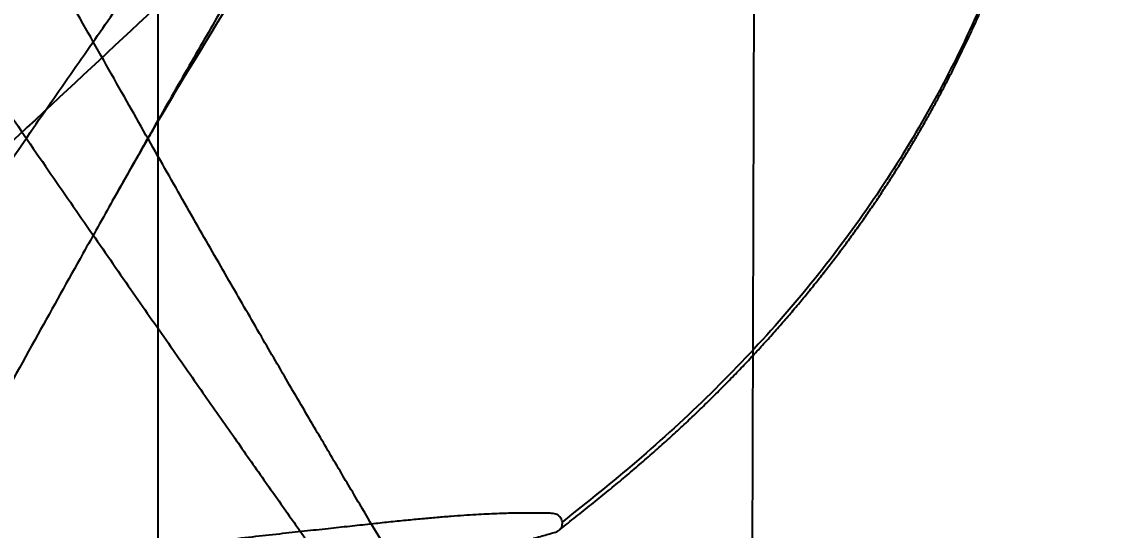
# Model space of a CAD drawing. Header units: millimetres. Extents: x 8981 to 59433, y 5244 to 14154.
# Drawn here: x 10670.7 to 10721.7, y 7779.4 to 7803.4 of the extents above; entities that cross this region are included whole.
import ezdxf

# ---------------------------------------------------------------- set-up
doc = ezdxf.new("R2010")
doc.units = ezdxf.units.MM
doc.linetypes.add('DASHED', pattern=[19.049999999999997, 12.7, -6.35])
for name, color, linetype in [('2虚线层', 6, 'DASHED'), ('4标注层', 3, 'Continuous'), ('6细线层', 4, 'Continuous')]:
    doc.layers.add(name, color=color, linetype=linetype)
doc.styles.get("Standard").update_dxf_attribs({"font": 'gbenor.shx', "bigfont": 'gbcbig.shx'})
doc.dimstyles.new('1-20英寸竖', dxfattribs={"dimscale": 20, "dimtxt": 3.5, "dimasz": 2.5, "dimexe": 1.5, "dimexo": 1, "dimgap": 0.5, "dimtad": 1, "dimdec": 0, "dimrnd": 1e-09, "dimzin": 12, "dimdsep": 46, "dimtxsty": 'Standard', "dimsah": 1, "dimcen": 0.09, "dimclrt": 1, "dimadec": 0, "dimazin": 3, "dimtfac": 1, "dimtdec": 0, "dimtofl": 0, "dimtmove": 0, "dimatfit": 3, "dimfxl": 0, "dimfrac": 2, "dimtolj": 1, "dimtzin": 12, "dimarcsym": 0})

# ---------------------------------------------------------------- blocks, each defined once
blk = doc.blocks.new('G$CE91B29D6')
at = {"layer": '6细线层'}
for p, q in [((67.24030902322465, -261.6804127470823), (67.31362654727036, 259.3674384866608)), ((39.04768710296685, 114.3517514485866), (39.39882642023349, -0.03971400915179402))]:
    blk.add_line(p, q, dxfattribs=at)
for points in [[(48.99112527623856, 16.82784296257887), (49.13628899298692, 17.06306378764566), (49.53325655210847, 17.69912309909705), (49.96661668449724, 18.3839556646999), (50.43829590261066, 19.12168761831708), (50.94987748090261, 19.91720804385841), (51.50258797586048, 20.77666844404303), (52.09714019384319, 21.70794239116367), (52.73411871019835, 22.71939922112506), (53.416316234433, 23.81807030364871), (54.14739881541664, 25.01118107570801), (54.93160955321127, 26.30635501851793), (55.77395181909287, 27.71157145441975), (56.68045591369355, 29.23512922390364), (57.65850034162486, 30.8857738916995), (58.71509268034333, 32.67398530046921), (59.85618872560644, 34.61237383342814), (61.08792792439544, 36.7150247474201), (62.41659279812211, 38.99765426258091), (63.84918269228274, 41.47728502447717), (65.3945561544233, 44.17174628609791), (67.06282744735563, 47.10032892576419), (68.8660593888917, 50.28349481872283), (70.82057244509542, 53.74194429349154), (72.94616787687028, 57.49813158460893), (75.24682790033603, 61.58990217500832), (77.70219568621451, 66.0707399873063), (80.32622370023364, 70.97202929435298), (83.18947618261063, 76.30137969926), (86.32751465022648, 82.09159642166924), (89.76272938951934, 88.38635824155062), (93.54438078302974, 95.21832123119384), (97.6580695639559, 102.4777158201905), (101.6299548763045, 109.3246151389321), (105.12445005674, 115.2273730925517), (108.2165391956651, 120.3614782334771), (110.9730803816774, 124.8704221268417), (113.4454467845344, 128.8557265294949), (115.6744725694143, 132.3975438267225), (117.6922858515018, 135.5593334560981), (119.5254277791091, 138.3925326790195), (121.1959152286136, 140.9394485010998), (122.7221026289471, 143.2354318058351), (124.1195403029405, 145.3102996528614), (125.401451702156, 147.1894644353306), (126.5794674986237, 148.8946443110472), (127.6642431560167, 150.444398669526), (128.6649116761246, 151.8549276796402), (129.5892872204267, 153.1404659615364), (130.4441391573482, 154.3135576490313), (131.2353981108599, 155.385288477526), (131.9683101418623, 156.3654818533687), (132.6477078757443, 157.262808952597), (133.2785956607395, 158.0847486112034), (133.8654198189461, 158.838002274395), (134.4119388255485, 159.5286635051016), (134.9213922945046, 160.1622625089949), (135.3966305189961, 160.7438066024333), (135.8401584233352, 161.2778409346938), (136.254176212401, 161.7684629391879), (136.6406319615626, 162.2193583381595), (137.0014421231308, 162.6338909531478), (137.3397327353441, 163.0142989906017), (137.6587652367734, 163.3620962585555), (137.9607281777271, 163.6790325090988), (138.2474088742592, 163.9671293698484), (138.523695602008, 164.2262767292559), (138.7947888233894, 164.4549050511559), (139.0536387245365, 164.6577522247098)], [(140.3581169442468, 163.6448459401727), (140.2869335617133, 163.3654716735473), (140.1981262750187, 163.0632974557811), (140.0937200439357, 162.7362800131086), (139.9727096305423, 162.3823665697128), (139.8344363178321, 161.9994251705939), (139.6788654401162, 161.5850809693802), (139.506134964452, 161.1365618690616), (139.3147754556694, 160.6508864311036), (139.102781155073, 160.1248042278457), (138.8679872219645, 159.5547686687205), (138.6080754193672, 158.9368938257685), (138.32059253838, 158.2669124106178), (138.0029017123588, 157.5401158432942), (137.6520285736033, 156.7513302151347), (137.2647964581111, 155.8948428984731), (136.8378872106978, 154.9642873082776), (136.3676696726316, 153.9525397201069), (135.8495877123632, 152.8517644982785), (135.27847765565, 151.653278837679), (134.6486242580422, 150.3474100033054), (133.953606036418, 148.9233845430426), (133.1863088960954, 147.3691677571042), (132.3389161889636, 145.6712729402352), (131.4028457439699, 143.8145167744951), (130.3680847062924, 141.7818751963787), (129.2227901657307, 139.5543024599319), (127.9535085614034, 137.1103469727095), (126.5448129055285, 134.4258077825652), (124.9787903362148, 131.4733976793941), (123.2348210494229, 128.222251302097), (121.2889554108688, 124.637434193166), (119.1132966912546, 120.6793869517278), (116.6751840998613, 116.3032147873892), (113.9356169178345, 111.4580781836994), (110.8436136543014, 106.0872767386027), (107.3368091414877, 100.1296080416068), (103.335925609731, 93.51173369924072), (98.79349905338222, 86.23810582177248), (94.24826530266637, 79.17722161835991), (90.16900428842837, 72.97627013130113), (86.46457067124629, 67.46761608833913), (83.09727557089263, 62.54502461361699), (80.07758917652154, 58.08769383642357), (77.3593020429098, 54.03737233765423), (74.87331966675902, 50.36519278271589), (72.58806686095977, 47.03175757953431), (70.48960530005479, 43.99543836526573), (68.56357496224427, 41.22207056055777), (66.79496335882777, 38.68378248729277), (65.16993930928493, 36.3567844578065), (63.67559601266021, 34.2207118277438), (62.29918141562575, 32.25850414589513), (61.02944658130491, 30.45496671251021), (59.85665956504727, 28.79634378256742), (58.77256096612746, 27.2700052310247), (57.77171103276396, 25.86321002617478), (56.84946415938521, 24.5642814458115), (56.00085439339364, 23.36320487479679), (55.22081563428128, 22.25131110043731), (54.50433826625431, 21.22102363279555), (53.84657084375704, 20.26565950165968), (53.24209074016744, 19.3798183389008), (52.68372372716749, 18.5599852243904), (52.1653696027779, 17.8025715519907), (51.68232440754855, 17.10383673745673), (51.23105273854071, 16.46020021091681), (50.80886534314686, 15.86823246441782), (50.41352996781552, 15.32443909614813), (50.04313758939588, 14.82533155847341), (49.69603259202177, 14.36751830694266), (49.37073858819986, 13.94773692532908), (49.06596006166274, 13.56294440210331), (48.78037516951645, 13.21011594380252), (48.51301552161658, 12.88721004279796), (48.19619815882379, 12.65970237948932), (47.82829790182495, 12.61094694212079), (47.47036063477481, 12.73996385314967)], [(26.04873263642276, 85.81229454430286), (25.06957127146507, 83.89341075194534), (24.29756746247494, 81.37628334364854), (23.85256416715765, 78.4782214986626), (23.7375604444378, 75.23351743421517), (23.95855776771987, 71.67632574192248), (24.51755380716259, 67.83960370067507), (25.42055182337845, 63.75767439615447), (26.67154893551105, 59.48692614852916), (28.26954680860126, 55.24473776307423), (30.21554422184909, 51.11434806592297), (32.50254297435367, 47.13417272700462), (35.11654144518161, 43.33039660484064), (38.04354035846973, 39.72544279124122), (41.26354044202799, 36.3275563021889), (44.75354020383293, 33.12704066291917), (48.24462813783521, 30.28286968928296)], [(47.88943722836757, 30.29397879960015), (47.5197565107801, 30.58766794402618), (47.15338246982628, 30.87999689613935), (46.79048481017435, 31.17120782239363), (46.4312213584044, 31.46153627079912), (46.07573869351381, 31.75121160550043), (45.7241731443637, 32.04045711283106), (45.37665165022099, 32.32949017966166), (45.03329334959471, 32.61852181120776), (44.69426200810904, 32.90769274509512), (44.35972238604063, 33.19690543424804), (44.0295803471663, 33.48613803589251), (43.70373438943261, 33.77537632151507), (43.38209075100804, 34.0646029280033), (43.06456165101463, 34.35379869199824), (42.75106462549502, 34.64294304896612), (42.44152750719422, 34.93200913025066), (42.13594100337559, 35.22091319377068), (41.834260458053, 35.5096055691829), (41.53642655901695, 35.79805247369222), (41.24237309109503, 36.08623109362088), (40.95202525697732, 36.37416320992634), (40.66534986805254, 36.66185912967194), (40.38231409985656, 36.94932950509246), (40.10288234513337, 37.23658762569539), (39.82701079540038, 37.52365523471963), (39.55464989312077, 37.81056034739595), (39.28575390290553, 38.09732742363121), (39.02027652777815, 38.38398194941692), (38.75817152757281, 38.67054984567221), (38.49939247213388, 38.95705778931733), (38.24389305517161, 39.24353291199077), (37.99163149010474, 39.52999614283908), (37.74257619485343, 39.81644034385681), (37.49668699216181, 40.10285940265749), (37.25392513714814, 40.38924696098547), (37.01425440974617, 40.67559520003852), (36.77765141233886, 40.96188219427131), (36.54410651691342, 41.24806980846915), (36.31361141886646, 41.53411820926704), (36.0861582596981, 41.81998686434235), (35.8617392246806, 42.10563500982244), (35.64034627463752, 42.39102195971645), (35.42197087492877, 42.67610743781552), (35.20660350278104, 42.96085221308749), (34.99423408314669, 43.24521659256425), (34.78484790019775, 43.52916362078395), (34.57842718709344, 43.8126596622169), (34.37495311435396, 44.09567252383567), (34.17440583270127, 44.378171454533), (33.97676452335054, 44.66012712940574), (33.78200744923288, 44.9415116251912), (33.59011201273734, 45.22229839616921), (33.40105479855174, 45.50246225832961), (33.21481160532767, 45.7819793894887), (33.03135746989483, 46.06082735268865), (32.85066665235991, 46.33898515219335), (32.67271261002952, 46.61643332999665), (32.49746837180192, 46.89315327676013), (32.32491083435798, 47.16911649238318), (32.15500946521843, 47.44430228450801), (31.98772223193282, 47.71870963217225), (31.82300860613668, 47.9923369520111), (31.66083015959794, 48.26518105168361), (31.50115072533572, 48.53723674290814), (31.34393629051829, 48.80849690991454), (31.18915379691953, 49.07895449479111), (31.03677592698568, 49.34859400882851), (30.88678220931524, 49.61738914600573), (30.73915014594877, 49.88531828613486), (30.5938571718716, 50.15236107690725), (30.45088058516467, 50.41849854716565), (30.31019743617708, 50.68371328245848), (30.17178345277989, 50.94799123844132), (30.03560695510441, 51.21133162383921), (29.90162938919002, 51.47374699625652), (29.76981131725097, 51.73525331204291), (29.64011629290962, 51.99586231203284), (29.51251712154681, 52.25556841306388), (29.38697845853949, 52.51438368321396), (29.26346464075232, 52.77232255903073), (29.14194067373955, 53.02939987415448), (29.02237224012697, 53.28563083929475), (28.90472576201046, 53.54103091126308), (28.78896839723075, 53.79561575746629), (28.67506801981563, 54.04940127639566), (28.56299319576556, 54.30240359832533), (28.45271316442722, 54.5546390862437), (28.34419782824898, 54.80612429406028), (28.23741811879063, 55.05687493330333), (28.13234947986984, 55.30689595930744), (28.02896979443813, 55.55618656566367), (27.9272573840999, 55.80474615399726), (27.82719099700535, 56.0525744027691), (27.72874979853714, 56.29967127682175), (27.63191335268402, 56.5460370737128), (27.53666159037584, 56.79167249996681), (27.44297476850534, 57.03657876572106), (27.35083342708731, 57.28075769147836), (27.26021834921175, 57.52421181590762), (27.17111051913434, 57.76694449933711), (27.08349109340543, 58.00896001548972), (26.997341374793, 58.25026362424251), (26.91264279365623, 58.49086162401363), (26.82937690608287, 58.73076138051692), (26.74752539109522, 58.96997133328114), (26.66707157429391, 59.20849643310066), (26.58801537279123, 59.44627903623041), (26.51035411927933, 59.68323433748446), (26.43408049076879, 59.91928642999846), (26.35918711956674, 60.15435996104497), (26.28566659141416, 60.38838016777299), (26.21351143244738, 60.62127292272635), (26.14271409429693, 60.85296478390228), (26.07326694198036, 61.08338304515928), (26.00516223993236, 61.31245578802191), (25.93839214176023, 61.54011192941107), (25.87294867534274, 61.76628126774449), (25.80882373724216, 61.99089452531189), (25.74600907966578, 62.21388338820543), (25.68449630487794, 62.43518054229207), (25.6242768549555, 62.65471970802173), (25.56534201085651, 62.87243567302357), (25.50768287751907, 63.08826432540081), (25.45129038572395, 63.30214268621057), (25.39615500059062, 63.51401018572506), (25.34226249057883, 63.72383839893155), (25.28960143767381, 63.93161155481357), (25.23816180408085, 64.13730979920365), (25.18793319530869, 64.3409134404501), (25.13890739150429, 64.54239248903468), (25.09107583660716, 64.74171649396885), (25.04442675124938, 64.93886679410934), (24.99894792765463, 65.13382534042466), (24.95462674081409, 65.32657468214165), (24.91145016897553, 65.51709795196075), (24.86940481320107, 65.7053788456833), (24.82847690947438, 65.89140159753151), (24.78865235570902, 66.07515095372219), (24.74991672944361, 66.25661214301363), (24.71225530181164, 66.4357708474854), (24.67565306548113, 66.61261317995377), (24.64009393837387, 66.7871296366211), (24.60556036878461, 66.95931751176249), (24.57203462526286, 67.1291748629883), (24.53949891861612, 67.29669997957535), (24.50793541494841, 67.46189136442263), (24.47732632320458, 67.62474719190504), (24.44765415407801, 67.78526108828373), (24.41890084177339, 67.94342687691096), (24.39104828417385, 68.09923897124827), (24.36407845925623, 68.25269194331486), (24.33797342881644, 68.40378052589949), (24.31271534405732, 68.55249961127993), (24.28828638412142, 68.69884463679045), (24.2646595546239, 68.84286824800074), (24.24179004125381, 68.98473947623279), (24.21963303994471, 69.12464049179107), (24.19814610287631, 69.26275224669371), (24.17728909656489, 69.39925439073704), (24.15702415064061, 69.53432526090182), (24.13731559824282, 69.66814194212202), (24.1181299471491, 69.80088022060227), (24.09943584811026, 69.93271453492343), (24.08120905414307, 70.0637817834504), (24.06344190139407, 70.19410723180044), (24.04612983197057, 70.32369487721007), (24.02926836341703, 70.45254861866124), (24.01285308126444, 70.58067230752204), (23.99687963903034, 70.70806971890852), (23.98134375356221, 70.83474460232537), (23.96624121993864, 70.96070053777657), (23.95156792078251, 71.08594083774369), (23.93731975548053, 71.21046914719045), (23.92349270537579, 71.3342888688203), (23.91008283283645, 71.45740317273885), (23.89708613131279, 71.57981677434873), (23.88449856538409, 71.70153569139075), (23.87231613967651, 71.82256615790538), (23.86053498733872, 71.9429136904655), (23.84915131229991, 72.06258358096238), (23.83816126819784, 72.18158225610387), (23.82756106827492, 72.29991611838341), (23.81734699934805, 72.41759144002572), (23.80751538828099, 72.53461470699403), (23.79806261129761, 72.65099257626571), (23.78898510981435, 72.76673164707609), (23.78027939230287, 72.88183850992937), (23.77194202497685, 72.9963197739562), (23.76396963272327, 73.11018216679804), (23.75635890562171, 73.22343235765584), (23.74910660173828, 73.33607697742991), (23.74220954712564, 73.44812259962782), (23.73566462744111, 73.5595758673735), (23.72946878887797, 73.67044344393071), (23.72361904375339, 73.78073204599787), (23.71811247143978, 73.89044830272906), (23.71294621836478, 73.99959879275411), (23.70811749987388, 74.10819003847428), (23.70362359277988, 74.2162286110688), (23.6994618372255, 74.3237210753141), (23.69562963854605, 74.4306740447646), (23.69212447006339, 74.53709405637346), (23.68894387029195, 74.64298756769858), (23.68608544666404, 74.74836097401567), (23.68354686528528, 74.85322075907607), (23.68132586024785, 74.95757338579278), (23.67942022990519, 75.06142509845085), (23.6778278210395, 75.16478133690543), (23.67654652886176, 75.26764730573632), (23.6755743119129, 75.37002813944127), (23.67490918647582, 75.47192889114376), (23.67454922657544, 75.57335453969426), (23.67449256491, 75.67430997104384), (23.67473739191973, 75.77479997929186), (23.67528195392424, 75.87482927576639), (23.67612455125982, 75.97440248611383), (23.67726354107344, 76.0735241509974), (23.67869733359748, 76.17219872551505), (23.68042439121837, 76.27043058059644), (23.68244323033923, 76.36822400358506), (23.68475241765464, 76.46558319975156), (23.68735057480717, 76.56251229415648), (23.69023636907423, 76.65901533316355), (23.69340852081859, 76.75509628700092), (23.69686579976315, 76.85075905208942), (23.70060702499086, 76.94600745406933), (23.70463106308216, 77.0408452503616), (23.70893683184022, 77.13527613389306), (23.71352329377169, 77.22930373612326), (23.71838946353728, 77.32293163065333), (23.72353440050119, 77.41616333671845), (23.72895721338773, 77.5090023232624), (23.73465706028128, 77.6014520120807), (23.74063314583236, 77.69351578177884), (23.7468846951806, 77.785196589306), (23.75341071181083, 77.87649368529674), (23.7602100380891, 77.96740428789053), (23.76728149030441, 78.05792564328294), (23.77462385866875, 78.14805505145341), (23.78223590824837, 78.23778987070546), (23.7901163696506, 78.32712745142635), (23.79826393436724, 78.41606557799969), (23.80667730134064, 78.50460261572152), (23.81535515181804, 78.59273703233339), (23.82429615307683, 78.6804673835868), (23.83349895656193, 78.76779230870306), (23.84296219881708, 78.85471052629873), (23.85268450055355, 78.94122082937974), (23.86266447130674, 79.02732208138332), (23.8729007019856, 79.11301321233623), (23.88339177325452, 79.19829321501311), (23.89413625087673, 79.283161141444), (23.90513268571431, 79.36761609930545), (23.91637961838478, 79.45165724889375), (23.92787557181055, 79.53528380021453), (23.93961905960077, 79.6184950103052), (23.95160857953215, 79.70129017997533), (23.96384261727417, 79.78366865147837), (23.97631964359516, 79.86562980595045), (23.98903811808759, 79.94717306131497), (24.00199648451144, 80.02829786960501), (24.0151931754508, 80.10900371416938), (24.02862660672599, 80.18929010839202), (24.04229518298143, 80.26915659278166), (24.05619729396039, 80.34860273241065), (24.07033131171102, 80.4276281154016), (24.08469559803689, 80.50623234931845), (24.09928849518383, 80.58441506000236), (24.11410833235914, 80.66217588819563), (24.12915342200631, 80.73951448732987), (24.14442205701107, 80.81643052049913), (24.1599125162893, 80.89292365766596), (24.17562305640513, 80.96899357368238), (24.1915519171589, 81.04463994363323), (24.20769731786186, 81.11986244143918), (24.22405745640481, 81.19466073566582), (24.24063055209899, 81.26903464389034), (24.25741480469787, 81.34298378997482), (24.29160930488342, 81.48960545251612), (24.32662576895291, 81.63452104944736), (24.36244863264346, 81.77772594988346), (24.399061947056, 81.91921560536139), (24.43644939448768, 82.05898559535854), (24.47459428750062, 82.19703167839907), (24.513479586617, 82.33334984851535), (24.55308791056359, 82.46793639450334), (24.59340155769223, 82.60078796208836), (24.63440252460623, 82.73190161469392), (24.67607252944345, 82.86127489397768), (24.71839303422803, 82.98890587454662), (24.76134526256556, 83.11479319049977), (24.80491025738502, 83.23893617431168), (24.84906880829567, 83.3613346235361), (24.89380170397544, 83.48198945668992), (24.93909164976412, 83.60090761154424), (24.98494518168354, 83.71815730154049), (25.03135278347963, 83.83376246516127), (25.07828391894782, 83.94769566261675), (25.12560693819159, 84.05969715723768), (25.17314297698522, 84.16942632710561), (25.22070357475513, 84.27655569056515), (25.26809106852943, 84.38077062868979), (25.31509892821396, 84.48176868236624), (25.36151212167078, 84.57925865857396), (25.40714546471918, 84.67303669999819), (25.45200944125736, 84.76330647885334), (25.49618670150721, 84.85039674770087), (25.53976924058134, 84.93462922039907), (25.58284014362926, 85.0162854057271), (25.62540144186551, 85.09547766926698), (25.66743246831084, 85.17227029032074), (25.70891684100116, 85.24673172249459), (25.74984395776028, 85.31893689732533), (25.79021143905902, 85.38897096225992), (25.83002644863063, 85.45693085610401), (25.86921604901636, 85.52277521928772)], [(47.18591298714364, 81.73150883300696), (47.390227842071, 81.37695569649804), (47.61721995744938, 80.99615658796392), (47.86681308403695, 80.58595464669634), (48.14118510384196, 80.14407599216793), (48.44263171304101, 79.66805282910354), (48.77353115186179, 79.15519745566417), (49.13628899298692, 78.60257023270242), (49.53325655210847, 78.00694003654644), (49.96661668449724, 77.36473333707545), (50.43829590261066, 76.67187096108682), (50.94987748090261, 75.92351471318398), (51.50258797586048, 75.11358500504866), (52.09714019384319, 74.23430856189225), (52.73411871019835, 73.27735384588595), (53.416316234433, 72.23555395018775), (54.14739881541664, 71.10144972603302), (54.93160955321127, 69.86707890231628), (55.77395181909287, 68.523995429161), (56.68045591369355, 67.06328106566798), (57.65850034162486, 65.47539701894857), (58.71509268034333, 63.74890705104917), (59.85618872560644, 61.87003125087358), (61.08792792439544, 59.82320409896784), (62.41659279812211, 57.59083902987186), (63.84918269228274, 55.15354645997286), (65.3945561544233, 52.49051700287964), (67.06282744735563, 49.57875047798734), (68.8660593888917, 46.39318687573541), (69.42148554131472, 45.4053541343892)], [(57.26188795074904, 64.57206963771023), (57.21123987056399, 64.63686813006643), (57.48624824538911, 64.32012657250743), (58.95433511391366, 62.71484552894253), (62.07513080250556, 59.53400133398827), (66.72706173166716, 55.10983316309284), (78.82004068318838, 43.91568442410789), (98.0576137620219, 27.29580611677375), (117.1168959130728, 11.5566941521829), (122.1824168413141, 7.361523939995095), (124.1280409376332, 5.757370799896307), (125.4142062123128, 4.710112985223532), (131.4546157092982, -0.01034091087058187), (138.4531478145354, -5.003558006603271), (140.4967719362312, -6.291211680974811), (141.0137179074072, -6.58654528670013), (141.2648403839403, -6.71100371319335), (141.2869228282207, -6.721129572251812)], [(140.4289840906122, -86.85070632083807), (140.4756052018338, -86.70258867915254), (140.4773878277474, -86.44223300460726), (140.4588622412839, -86.16089151368942), (140.4357077003651, -85.85642149369232), (140.4072232320168, -85.52612053568009), (140.3581169442468, -85.16741940099746), (140.2869335617133, -84.77943452005275), (140.1981262750187, -84.36037551716436), (140.0937200439357, -83.90754921035841), (139.9727096305423, -83.41827659262344), (139.8344363178321, -82.88979961478617), (139.6788654401162, -82.31905980908778), (139.506134964452, -81.70249287597835), (139.3147754556694, -81.0362958679907), (139.102781155073, -80.3163536231732), (138.8679872219645, -79.5382115393877), (138.6080754193672, -78.69702826417051), (138.32059253838, -77.78753219218925), (138.0029017123588, -76.80395627510734), (137.6520285736033, -75.74002448213287), (137.2647964581111, -74.58887474017683), (136.8378872106978, -73.34293043520302), (136.3676696726316, -71.99379442993086), (135.8495877123632, -70.53234665549826), (135.27847765565, -68.9486059875926), (134.6486242580422, -67.23159155470785), (133.953606036418, -65.36923656240106), (133.1863088960954, -63.34824832330924), (132.3389161889636, -61.15394359547645), (131.4028457439699, -58.77003250550479), (130.3680847062924, -56.1785526482854), (129.2227901657307, -53.35977622109931), (127.9535085614034, -50.29188654501922), (126.5448129055285, -46.95074404240586), (124.9787903362148, -43.3097016151296), (123.2348210494229, -39.33927736966871), (121.2889554108688, -35.00689154886641), (119.1132966912546, -30.27659758168738), (116.6751840998613, -25.10871797637083), (113.9356169178345, -19.45971000392456), (110.8436136543014, -13.28294316167012), (107.3368091414877, -6.530978933093138), (103.335925609731, 0.8521610705647618), (98.79349905338222, 8.831664039287716), (94.24826530266637, 16.44858836929779), (90.16900428842837, 23.03718213993125), (86.46457067124629, 28.81389031419531), (83.09727557089263, 33.91691486327909), (80.07758917652154, 38.49056589778047), (77.3593020429098, 42.60851004056167), (74.87331966675902, 46.31114203820471), (72.58806686095977, 49.64713580219541), (70.48960530005479, 52.66523450228851), (68.56357496224427, 55.40499519242439), (66.79496335882777, 57.89843948290218), (65.39150010414505, 59.86340320669115)], [(73.5296837658816, 58.54443536535837), (75.20598259002054, 57.37810793577228), (85.39676804367537, 50.42995725013316)], [(67.75679678648794, 48.32221803860739), (67.53647743437523, 48.70124680304434), (63.51080265075052, 55.36509878572542)], [(69.4215826344871, 45.40540990734007), (67.75679678648794, 48.32221803860739)], [(69.42148554131472, 45.4053541343892), (70.82057244509542, 42.90746777923778), (72.94616787687028, 39.09221090469509), (75.24682790033603, 34.90069613989908), (77.70219568621451, 30.26757556630764), (80.32622370023364, 25.14714349422138), (82.99212487407112, 19.90427152486518)], [(48.24448658704841, 30.28286293440033), (48.35338612638498, 30.50791753223166), (48.5612343353414, 30.64503281924408), (48.81913038522089, 30.67884073627647)], [(48.81913038522089, 30.67884073627647), (49.10030354552055, 30.68578030250501), (49.40405403070235, 30.69055785390083), (49.73189596824432, 30.69266633200459)], [(49.73189596824432, 30.69266633200459), (50.08590540375644, 30.69154228758998), (50.46814751152033, 30.68655541865155), (50.88088332574898, 30.67701319558546), (51.32653159640813, 30.66216751781758), (51.8076855790996, 30.64122772810515), (52.32711970146829, 30.61338228289969), (52.88778856016779, 30.57783266250044), (53.4928399472692, 30.53384223813191), (54.14565473508173, 30.48075194319244), (54.84984620746309, 30.41788086469751), (55.60923004143024, 30.3447037616279), (56.42780502878213, 30.26101082621608), (57.23723824221724, 30.17489275929984)], [(48.41480301033789, 29.87799098168034), (48.26224251084113, 29.99868013011292), (47.88943722836757, 30.29397879960015)], [(48.41437108993614, 29.87741568277124), (48.28051553845489, 30.04391891544219), (48.24448658704841, 30.28286293440033)], [(57.23723824221724, 30.17489275929984), (57.30974755894476, 30.16706709610298), (58.25953736987049, 30.06380461063236), (59.28227152202362, 29.95285270805471), (60.38367650184864, 29.83406633953564), (61.5703680365541, 29.70512675947975), (62.85002395037645, 29.56269714888185), (64.23080874320203, 29.40220703289378), (65.72105602819556, 29.21909301681444), (67.32966156296516, 29.01032890938222), (69.06644240200603, 28.77282067365013), (70.9428529896968, 28.50177956651896), (72.97203089568848, 28.18656530207954), (75.16616209495896, 27.81269472045824), (77.53606842916543, 27.3790373619413), (80.09918056793595, 26.90625165239908), (82.87775015171701, 26.39380614459515), (85.89047359667802, 25.78554373397492)], [(49.61262541908854, 29.50348526821472), (49.28175861008549, 29.59235190309118), (48.97574918244118, 29.67700229550246), (48.69268180795098, 29.75755083374679), (48.44169482767666, 29.85800953616854), (48.41437108993614, 29.87741568277124)]]:
    blk.add_spline(points, degree=3, dxfattribs=at)
blk = doc.blocks.new('*D41')
at = {"layer": '4标注层', "color": 0, "lineweight": -2, "ltscale": 2, "transparency": 16777216}
for p, q in [((9988.067265364067, 8131.064796893304), (9988.067265364067, 7097.995931957055)), ((12994.56726536407, 8131.064796893304), (12994.56726536407, 7097.995931957055)), ((12944.56726536407, 7127.995931957055), (10038.06726536407, 7127.995931957055))]:
    blk.add_line(p, q, dxfattribs=at)
at = {"layer": '4标注层', "color": 0, "transparency": 16777216}
for points in [[(10038.06726536407, 7136.329265290388), (10038.06726536407, 7119.662598623722), (9988.067265364067, 7127.995931957055)], [(12944.56726536407, 7119.662598623722), (12944.56726536407, 7136.329265290388), (12994.56726536407, 7127.995931957055)]]:
    blk.add_solid(points, dxfattribs=at)
at = {"layer": 'Defpoints', "color": 0, "transparency": 16777216}
for p in [(9988.067265364067, 8151.064796893304), (12994.56726536407, 8151.064796893304), (9988.067265364067, 7127.995931957055)]:
    blk.add_point(p, dxfattribs=at)
at = {"layer": '4标注层', "color": 1, "ltscale": 3, "transparency": 16777216, "insert": (11419.33897237301, 7127.995931957055), "char_height": 70, "attachment_point": 5}
blk.add_mtext('\\A1;3007\\P[118.4"]', dxfattribs=at)

msp = doc.modelspace()

# ---------------------------------------------------------------- block references
at = {"layer": '2虚线层', "ltscale": 2, "xscale": -1}
msp.add_blockref('G$CE91B29D6', (10744.45382366023, 7749.564796893232), dxfattribs=at)

# ---------------------------------------------------------------- dimensions: what is measured, and where the dimension line sits
at = {"layer": '4标注层', "ltscale": 2}
dim = msp.add_linear_dim(base=(9988.067265364067, 7127.995931957055), p1=(12994.56726536407, 8151.064796893304), p2=(9988.067265364067, 8151.064796893304), dimstyle='1-20英寸竖', override={"dimpost": '\\X'}, dxfattribs=at)
dim.commit()
dim.dimension.update_dxf_attribs({"geometry": '*D41', "text_midpoint": (11419.33897237301, 7127.995931957055), "dimtype": 160})

doc.saveas('drawing.dxf')
